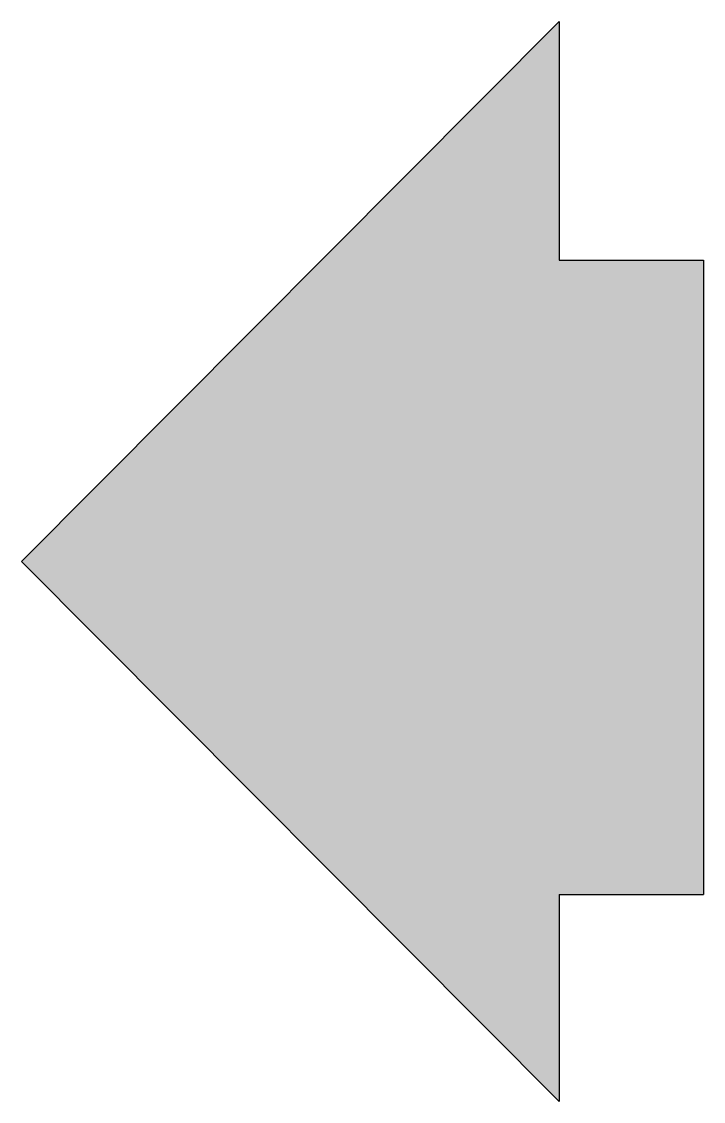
# Model space of a CAD drawing. Header units: millimetres. Extents: x 1188.576 to 1188.955, y -1492.894 to -1492.294.
import ezdxf

# ---------------------------------------------------------------- set-up
doc = ezdxf.new("R2010")
doc.units = ezdxf.units.MM
doc.layers.add('Símbolos_Gráficos', color=1, linetype='Continuous')

msp = doc.modelspace()

# ---------------------------------------------------------------- hatches: boundary and pattern name
at = {"layer": 'Símbolos_Gráficos'}
msp.add_hatch(color=256, dxfattribs=at).paths.add_polyline_path([(1188.87442, -1492.29445), (1188.87442, -1492.42697), (1188.95458, -1492.42697), (1188.95458, -1492.77945), (1188.87442, -1492.77945), (1188.87442, -1492.89445), (1188.57578, -1492.59445)])

# ---------------------------------------------------------------- linework, layer by layer
at = {"layer": 'Símbolos_Gráficos', "color": 2}
for p, q in [((1188.57578, -1492.59445), (1188.87442, -1492.29445)), ((1188.87442, -1492.29445), (1188.87442, -1492.42697)), ((1188.87442, -1492.42697), (1188.95458, -1492.42697)), ((1188.95458, -1492.42697), (1188.95458, -1492.77945)), ((1188.87442, -1492.89445), (1188.57578, -1492.59445)), ((1188.87442, -1492.77945), (1188.87442, -1492.89445)), ((1188.87442, -1492.77945), (1188.95458, -1492.77945))]:
    msp.add_line(p, q, dxfattribs=at)

doc.saveas('drawing.dxf')
